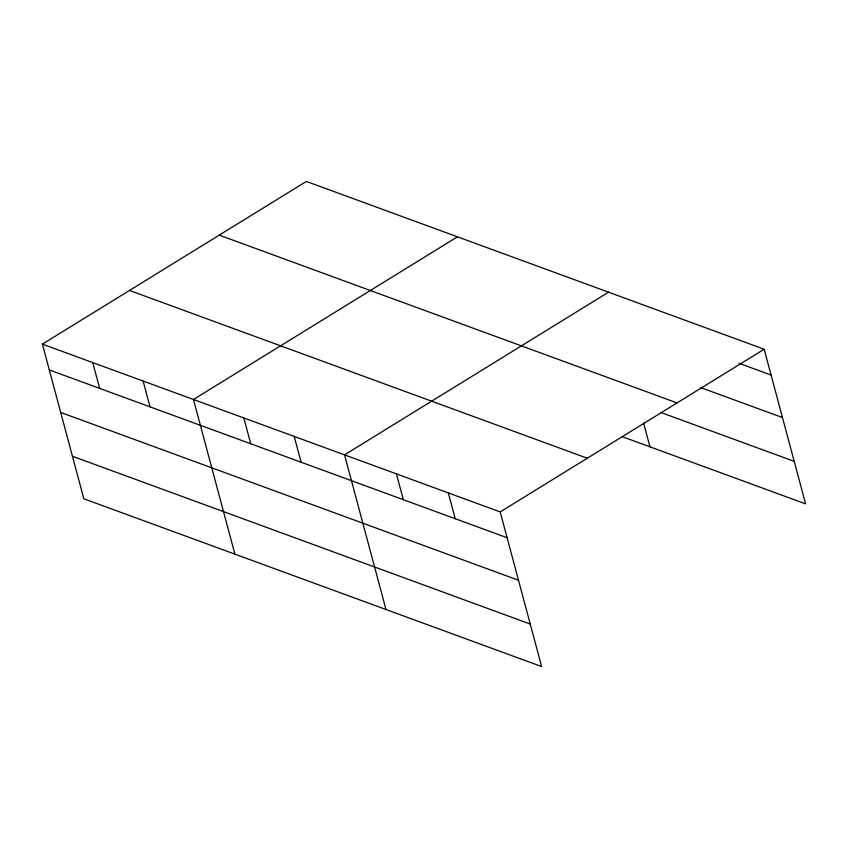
<?xml version="1.0" encoding="UTF-8"?>
<svg xmlns="http://www.w3.org/2000/svg" width="848" height="848" viewBox="0 0 848 848"><rect width="100%" height="100%" fill="white"/><g stroke="black" fill="none" stroke-linecap="round" stroke-linejoin="round"><path stroke-width="1.27" d="M42.4 344.129L500.193 511.916L541.628 666.56L83.835 498.772L42.4 344.129L306.372 181.44L764.165 349.228L805.6 503.871L621.701 436.466M457.443 236.815L193.471 399.503L234.907 554.136M608.514 292.178L344.542 454.867L385.978 609.511M500.193 511.916L764.165 349.228M738.958 363.262L771.076 375.039M700.936 387.674L782.471 417.555M219.261 235.129L677.054 402.917M660.793 412.457L794.205 461.354M129.511 290.44L587.304 458.238M49.311 369.94L507.104 537.727M60.706 412.446L518.499 580.244M72.44 456.256L530.233 624.043M643.579 423.067L649.95 446.822M448.306 492.9L455.228 518.711M396.429 473.884L403.341 499.695M294.182 436.413L301.104 462.224M243.832 417.958L250.743 443.769M143.111 381.049L150.032 406.849M92.761 362.584L99.672 388.395"/></g></svg>
